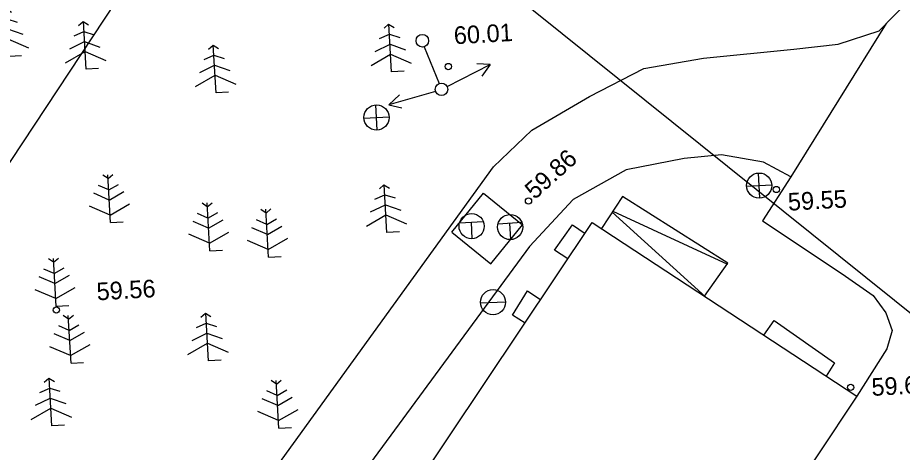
# Model space of a CAD drawing. Extents: x 641465 to 641768, y 6456798 to 6457145.
# Drawn here: x 641519.51 to 641554.7, y 6456925.92 to 6456943.2 of the extents above; entities that cross this region are included whole.
import ezdxf

# ---------------------------------------------------------------- set-up
doc = ezdxf.new("R2010")
doc.units = 0
for name, color, linetype in [('Level 1', 7, 'Continuous'), ('Level 10', 7, 'Continuous'), ('Level 11', 7, 'Continuous'), ('Level 12', 7, 'Continuous'), ('Level 13', 7, 'Continuous'), ('Level 15', 7, 'Continuous'), ('Level 16', 7, 'Continuous'), ('Level 18', 7, 'Continuous'), ('Level 21', 7, 'Continuous'), ('Level 22', 7, 'Continuous'), ('Level 23', 7, 'Continuous'), ('Level 28', 7, 'Continuous'), ('Level 29', 7, 'Continuous'), ('Level 30', 7, 'Continuous'), ('Level 4', 7, 'Continuous'), ('Level 40', 7, 'Continuous'), ('Level 5', 7, 'Continuous'), ('Level 63', 7, 'Continuous'), ('Level 7', 7, 'Continuous')]:
    doc.layers.add(name, color=color, linetype=linetype)

# ---------------------------------------------------------------- blocks, each defined once
blk = doc.blocks.new('OV2')
at = {"layer": 'Level 22'}
blk.add_line((-500, 0), (500, 0), dxfattribs=at)
blk.add_circle((0, 0), 500, dxfattribs=at)
blk = doc.blocks.new('BM2')
at = {"layer": 'Level 7'}
for p, q in [((0, 1750), (-200, 1900)), ((0, 0), (0, 1900)), ((0, 1750), (200, 1900)), ((0, 1300), (-400, 1500)), ((0, 1300), (400, 1500)), ((0, 900), (-600, 1200)), ((0, 900), (600, 1200)), ((0, 300), (-800, 700)), ((0, 300), (800, 700)), ((0, 0), (500, 0))]:
    blk.add_line(p, q, dxfattribs=at)
blk = doc.blocks.new('BD2')
at = {"layer": 'Level 7'}
for points in [[(-200, 1750), (-10, 1900), (200, 1750)], [(500, 0), (0, 0), (0, 1900)], [(-400, 1350), (0, 1500), (400, 1350)], [(-600, 850), (0, 1100), (600, 850)], [(-800, 300), (0, 700), (800, 300)]]:
    blk.add_lwpolyline(points, dxfattribs=at)
blk = doc.blocks.new('NOOL3')
at = {"layer": 'Level 11'}
for p, q in [((0, 0), (1924.78, -0.19)), ((1924.78, -0.19), (1467.36, 264.49)), ((1924.78, -0.19), (1419.83, -264.81))]:
    blk.add_line(p, q, dxfattribs=at)
blk = doc.blocks.new('PP3')
at = {"layer": 'Level 11'}
blk.add_circle((0, 0), 250, dxfattribs=at)
blk = doc.blocks.new('OT')
at = {"layer": 'Level 29'}
for p, q in [((-474.4, 157.95), (472.65, 163.11)), ((0, -500), (0, 160.54))]:
    blk.add_line(p, q, dxfattribs=at)
blk.add_circle((0, 0), 500, dxfattribs=at)
blk = doc.blocks.new('OK3')
at = {"layer": 'Level 13'}
for p, q in [((0, -500), (0, 500)), ((-500, 0), (500, 0)), ((-500, 0), (-500, 0)), ((-500, 0), (-500, 0))]:
    blk.add_line(p, q, dxfattribs=at)
blk.add_circle((0, 0), 500, dxfattribs=at)
blk = doc.blocks.new('OV3')
at = {"layer": 'Level 16'}
blk.add_line((-500, 0), (500, 0), dxfattribs=at)
blk.add_circle((0, 0), 500, dxfattribs=at)
blk = doc.blocks.new('BM3')
at = {"layer": 'Level 7'}
for p, q in [((0, 1750), (-200, 1900)), ((0, 0), (0, 1900)), ((0, 1750), (200, 1900)), ((0, 1300), (-400, 1500)), ((0, 1300), (400, 1500)), ((0, 900), (-600, 1200)), ((0, 900), (600, 1200)), ((0, 300), (-800, 700)), ((0, 300), (800, 700)), ((0, 0), (500, 0))]:
    blk.add_line(p, q, dxfattribs=at)
blk = doc.blocks.new('BD3')
at = {"layer": 'Level 7'}
for points in [[(-200, 1750), (-10, 1900), (200, 1750)], [(500, 0), (0, 0), (0, 1900)], [(-400, 1350), (0, 1500), (400, 1350)], [(-600, 850), (0, 1100), (600, 850)], [(-800, 300), (0, 700), (800, 300)]]:
    blk.add_lwpolyline(points, dxfattribs=at)
blk = doc.blocks.new('NOOL4')
at = {"layer": 'Level 12'}
for p, q in [((0, 0), (1924.77, -0.19)), ((1924.77, -0.19), (1467.37, 264.49)), ((1924.77, -0.19), (1419.83, -264.81))]:
    blk.add_line(p, q, dxfattribs=at)
blk = doc.blocks.new('PP4')
at = {"layer": 'Level 12'}
blk.add_circle((0, 0), 250, dxfattribs=at)
blk = doc.blocks.new('OT0')
at = {"layer": 'Level 28'}
for p, q in [((-474.4, 157.95), (472.65, 163.11)), ((0, -500), (0, 160.54))]:
    blk.add_line(p, q, dxfattribs=at)
blk.add_circle((0, 0), 500, dxfattribs=at)
blk = doc.blocks.new('OK4')
at = {"layer": 'Level 15'}
for p, q in [((0, -500), (0, 500)), ((-500, 0), (500, 0)), ((-500, 0), (-500, 0)), ((-500, 0), (-500, 0))]:
    blk.add_line(p, q, dxfattribs=at)
blk.add_circle((0, 0), 500, dxfattribs=at)

msp = doc.modelspace()

# ---------------------------------------------------------------- linework, layer by layer
at = {"layer": 'Level 1'}
for p, q in [((641543.162, 6456935.468), (641546.867, 6456932.104)), ((641543.187, 6456935.506), (641547.743, 6456933.407))]:
    msp.add_line(p, q, dxfattribs=at)
for points in [[(641546.833, 6456932.126), (641547.764, 6456933.436), (641543.574, 6456936.096), (641542.734, 6456934.817)], [(641541.399, 6456933.609), (641540.858, 6456933.961), (641541.583, 6456934.96), (641542.08, 6456934.627)], [(641539.692, 6456931.058), (641539.19, 6456931.377), (641539.793, 6456932.338), (641540.315, 6456931.989)], [(641549.189, 6456930.58), (641549.595, 6456931.161), (641552.007, 6456929.478), (641551.665, 6456928.956)]]:
    msp.add_lwpolyline(points, dxfattribs=at)
at = {"layer": 'Level 10'}
msp.add_lwpolyline([(641489.907, 6456893.118), (641529.024, 6456952.321), (641585.252, 6456907.226), (641571.226, 6456892.105), (641595.676, 6456874.933), (641609.172, 6456889.15), (641633.716, 6456870.551), (641591.769, 6456824.263)], close=True, dxfattribs=at)
at = {"layer": 'Level 11'}
msp.add_line((641535.679, 6456942.043), (641536.277, 6456940.582), dxfattribs=at)
at = {"layer": 'Level 12'}
msp.add_line((641535.679, 6456942.043), (641536.277, 6456940.582), dxfattribs=at)
msp.add_lwpolyline([(641489.907, 6456893.118), (641529.024, 6456952.321), (641585.252, 6456907.226), (641571.226, 6456892.105), (641595.676, 6456874.933), (641609.172, 6456889.15), (641633.716, 6456870.551), (641591.769, 6456824.263)], close=True, dxfattribs=at)
at = {"layer": 'Level 18'}
for p, q in [((641543.162, 6456935.468), (641546.867, 6456932.104)), ((641543.187, 6456935.506), (641547.743, 6456933.407))]:
    msp.add_line(p, q, dxfattribs=at)
for points in [[(641546.833, 6456932.126), (641547.764, 6456933.436), (641543.574, 6456936.096), (641542.734, 6456934.817)], [(641541.399, 6456933.609), (641540.858, 6456933.961), (641541.583, 6456934.96), (641542.08, 6456934.627)], [(641539.692, 6456931.058), (641539.19, 6456931.377), (641539.793, 6456932.338), (641540.315, 6456931.989)], [(641549.189, 6456930.58), (641549.595, 6456931.161), (641552.007, 6456929.478), (641551.665, 6456928.956)]]:
    msp.add_lwpolyline(points, dxfattribs=at)
at = {"layer": 'Level 21'}
for p, q in [((641536.777, 6456934.67), (641538.034, 6456936.226)), ((641538.034, 6456936.226), (641539.59, 6456934.97)), ((641538.333, 6456933.414), (641539.59, 6456934.97)), ((641536.777, 6456934.67), (641538.333, 6456933.414))]:
    msp.add_line(p, q, dxfattribs=at)
at = {"layer": 'Level 23'}
for p, q in [((641536.777, 6456934.67), (641538.034, 6456936.226)), ((641538.034, 6456936.226), (641539.59, 6456934.97)), ((641538.333, 6456933.414), (641539.59, 6456934.97)), ((641536.777, 6456934.67), (641538.333, 6456933.414))]:
    msp.add_line(p, q, dxfattribs=at)
at = {"layer": 'Level 30'}
for centre in [(641536.64, 6456941.258), (641549.684, 6456936.37), (641539.83, 6456935.91), (641521.047, 6456931.58), (641552.647, 6456928.503)]:
    msp.add_circle(centre, 0.125, dxfattribs=at)
at = {"layer": 'Level 4'}
for centre in [(641536.64, 6456941.258), (641549.684, 6456936.37), (641539.83, 6456935.91), (641521.047, 6456931.58), (641552.647, 6456928.503)]:
    msp.add_circle(centre, 0.125, dxfattribs=at)
at = {"layer": 'Level 40'}
msp.add_lwpolyline([(641573.002, 6456836.959), (641489.907, 6456893.118), (641529.024, 6456952.321), (641530.627, 6456954.735), (641542.291, 6456943.603), (641550.83, 6456943.594), (641568.64, 6456958.129), (641588.695, 6456976.523), (641606.445, 6456957.42), (641587.046, 6456939.345), (641623.443, 6456898.587), (641616.956, 6456892.341), (641609.172, 6456889.15), (641585.252, 6456907.226), (641571.226, 6456892.105), (641595.676, 6456874.933)], close=True, dxfattribs=at)
at = {"layer": 'Level 5'}
for points in [[(641518.832, 6456913.312), (641521.279, 6456915.072), (641524.183, 6456917.708), (641526.954, 6456921.354), (641529.686, 6456925.169), (641538.432, 6456937.274), (641539.969, 6456938.73), (641542.26, 6456940.073), (641544.421, 6456941.178), (641546.795, 6456941.592), (641550.387, 6456941.95), (641552.152, 6456942.143), (641553.772, 6456942.671), (641554.978, 6456943.921), (641556.258, 6456946.079), (641560.592, 6456949.28), (641569.896, 6456957.377), (641574.883, 6456961.905), (641577.718, 6456958.864)], [(641518.832, 6456913.312), (641521.279, 6456915.072), (641524.183, 6456917.708), (641526.954, 6456921.354), (641529.686, 6456925.169), (641538.432, 6456937.274), (641539.969, 6456938.73), (641542.26, 6456940.073), (641544.421, 6456941.178), (641546.795, 6456941.592), (641550.387, 6456941.95), (641552.152, 6456942.143), (641553.772, 6456942.671), (641554.978, 6456943.921), (641556.258, 6456946.079), (641560.592, 6456949.28), (641569.896, 6456957.377), (641574.883, 6456961.905), (641577.718, 6456958.864)], [(641554.06, 6456942.97), (641550.27, 6456936.871), (641549.177, 6456937.463), (641547.511, 6456937.742), (641546.025, 6456937.596), (641543.714, 6456937.154), (641541.601, 6456935.976), (641539.869, 6456934.105), (641533.698, 6456925.709), (641527.83, 6456917.566), (641526.837, 6456916.228), (641525.087, 6456914.756), (641523.835, 6456913.678), (641522.39, 6456911.541)], [(641554.06, 6456942.97), (641550.27, 6456936.871), (641549.177, 6456937.463), (641547.511, 6456937.742), (641546.025, 6456937.596), (641543.714, 6456937.154), (641541.601, 6456935.976), (641539.869, 6456934.105), (641533.698, 6456925.709), (641527.83, 6456917.566), (641526.837, 6456916.228), (641525.087, 6456914.756), (641523.835, 6456913.678), (641522.39, 6456911.541)], [(641550.27, 6456936.871), (641549.14, 6456935.123), (641552.307, 6456933.018), (641553.54, 6456932.157), (641554.045, 6456931.467), (641554.296, 6456930.762), (641554.084, 6456930.031), (641552.883, 6456928.156)], [(641550.27, 6456936.871), (641549.14, 6456935.123), (641552.307, 6456933.018), (641553.54, 6456932.157), (641554.045, 6456931.467), (641554.296, 6456930.762), (641554.084, 6456930.031), (641552.883, 6456928.156)]]:
    msp.add_lwpolyline(points, dxfattribs=at)
at = {"layer": 'Level 63'}
msp.add_lwpolyline([(641525.316, 6456909.574), (641542.368, 6456935.057), (641552.883, 6456928.156), (641549.789, 6456923.486), (641548.412, 6456924.437), (641537.126, 6456907.889), (641528.19, 6456913.869)], dxfattribs=at)
msp.add_lwpolyline([(641525.316, 6456909.574), (641542.368, 6456935.057), (641552.883, 6456928.156), (641549.789, 6456923.486), (641548.412, 6456924.437), (641537.126, 6456907.889), (641528.19, 6456913.869)], dxfattribs=at)

# ---------------------------------------------------------------- block references
at = {"layer": 'Level 1', "xscale": 0.000999899854635453, "yscale": 0.000999899854635453, "rotation": 2.563922020722712}
msp.add_blockref('OV3', (641538.419, 6456931.889), dxfattribs=at)
at = {"layer": 'Level 11'}
for name, p, xscale, yscale, rotation in [('PP3', (641535.608, 6456942.284), 0.0010012880073784673, 0.001001288007378467, 3.233922020722722), ('NOOL3', (641536.594, 6456940.464), 0.0010012880073784671, 0.0010012880073784671, 27.135230718868776), ('PP3', (641536.371, 6456940.351), 0.0010012880073784673, 0.001001288007378467, 3.233922020722722), ('NOOL3', (641536.136, 6456940.264), 0.0010012880073784673, 0.001001288007378467, -164.23156823288699)]:
    msp.add_blockref(name, p, dxfattribs=dict(at, xscale=xscale, yscale=yscale, rotation=rotation))
at = {"layer": 'Level 12'}
for name, p, xscale, yscale, rotation in [('PP4', (641535.608, 6456942.284), 0.0010012880073784673, 0.001001288007378467, 3.233922020722722), ('NOOL4', (641536.594, 6456940.464), 0.0010012880073784671, 0.0010012880073784671, 27.135230718868776), ('PP4', (641536.371, 6456940.351), 0.0010012880073784673, 0.001001288007378467, 3.233922020722722), ('NOOL4', (641536.136, 6456940.264), 0.0010012880073784673, 0.001001288007378467, -164.23156823288699)]:
    msp.add_blockref(name, p, dxfattribs=dict(at, xscale=xscale, yscale=yscale, rotation=rotation))
at = {"layer": 'Level 13', "xscale": 0.0010012880073784673, "yscale": 0.001001288007378467, "rotation": 3.233922020722722}
for p in [(641533.787, 6456939.231), (641549.006, 6456936.525)]:
    msp.add_blockref('OK3', p, dxfattribs=at)
at = {"layer": 'Level 15', "xscale": 0.0010012880073784673, "yscale": 0.001001288007378467, "rotation": 3.233922020722722}
for p in [(641533.787, 6456939.231), (641549.006, 6456936.525)]:
    msp.add_blockref('OK4', p, dxfattribs=at)
at = {"layer": 'Level 22', "xscale": 0.000999899854635453, "yscale": 0.000999899854635453, "rotation": 2.563922020722712}
msp.add_blockref('OV2', (641538.419, 6456931.889), dxfattribs=at)
at = {"layer": 'Level 28', "xscale": 0.0010012880073784673, "yscale": 0.001001288007378467, "rotation": 3.233922020722722}
for p in [(641537.568, 6456934.911), (641539.103, 6456934.877)]:
    msp.add_blockref('OT0', p, dxfattribs=at)
at = {"layer": 'Level 29', "xscale": 0.0010012880073784673, "yscale": 0.001001288007378467, "rotation": 3.233922020722722}
for p in [(641537.568, 6456934.911), (641539.103, 6456934.877)]:
    msp.add_blockref('OT', p, dxfattribs=at)
at = {"layer": 'Level 7', "xscale": 0.0010012880073784673, "yscale": 0.001001288007378467, "rotation": 3.233922020722722}
for name, p in [('BD2', (641519.166, 6456941.655)), ('BD3', (641519.166, 6456941.655)), ('BD2', (641522.233, 6456941.149)), ('BD3', (641522.233, 6456941.149)), ('BD2', (641534.386, 6456941.043)), ('BD3', (641534.386, 6456941.043)), ('BD2', (641527.402, 6456940.211)), ('BD3', (641527.402, 6456940.211)), ('BM2', (641523.207, 6456935.052)), ('BM3', (641523.207, 6456935.052)), ('BD2', (641534.199, 6456934.662)), ('BD3', (641534.199, 6456934.662)), ('BM2', (641527.155, 6456933.935)), ('BM3', (641527.155, 6456933.935)), ('BM2', (641529.494, 6456933.685)), ('BM3', (641529.494, 6456933.685)), ('BM2', (641521.042, 6456931.731)), ('BM3', (641521.042, 6456931.731)), ('BM2', (641521.635, 6456929.468)), ('BM3', (641521.635, 6456929.468)), ('BD2', (641527.101, 6456929.558)), ('BD3', (641527.101, 6456929.558)), ('BD2', (641520.872, 6456926.976)), ('BD3', (641520.872, 6456926.976)), ('BM2', (641529.905, 6456926.885)), ('BM3', (641529.905, 6456926.885))]:
    msp.add_blockref(name, p, dxfattribs=at)

# ---------------------------------------------------------------- texts
at = {"layer": 'Level 30'}
for s, rotation, p in [('60.01', 3.2339, (641536.88, 6456942.142)), ('59.86', 41.8765, (641540.076, 6456935.943)), ('59.55', 3.2339, (641550.167, 6456935.526)), ('59.56', 3.2339, (641522.672, 6456931.962)), ('59.61', 3.2339, (641553.489, 6456928.163))]:
    msp.add_text(s, height=0.7009, rotation=rotation, dxfattribs=at).set_placement(p)
at = {"layer": 'Level 4'}
for s, rotation, p in [('60.01', 3.2339, (641536.88, 6456942.142)), ('59.86', 41.8765, (641540.076, 6456935.943)), ('59.55', 3.2339, (641550.167, 6456935.526)), ('59.56', 3.2339, (641522.672, 6456931.962)), ('59.61', 3.2339, (641553.489, 6456928.163))]:
    msp.add_text(s, height=0.7009, rotation=rotation, dxfattribs=at).set_placement(p)

doc.saveas('drawing.dxf')
